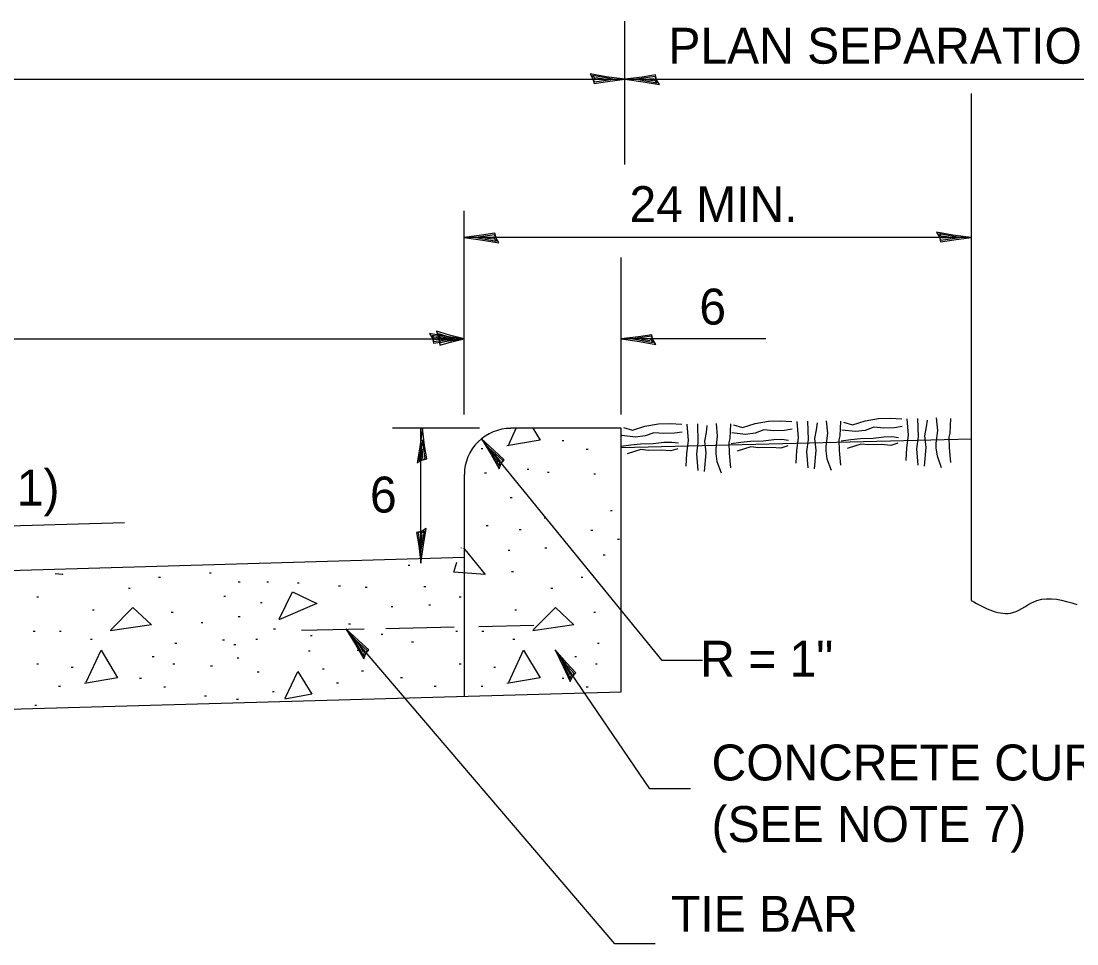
# Model space of a CAD drawing. Extents: x 0 to 2.83, y -0.07 to 1.83.
# Drawn here: x 2.125 to 2.4682, y 1.3156 to 1.6153 of the extents above; entities that cross this region are included whole.
import ezdxf

# ---------------------------------------------------------------- set-up
doc = ezdxf.new("R2010")
doc.units = 0
for name, color, linetype in [('Default', 7, 'Continuous'), ('RD_Pr_Roadway_Dimensions', 7, 'Continuous'), ('RD_Pr_Roadway_Notes', 7, 'Continuous'), ('SH_General_Details', 7, 'Continuous')]:
    doc.layers.add(name, color=color, linetype=linetype)

# ---------------------------------------------------------------- blocks, each defined once
blk = doc.blocks.new('C00145')
at = {"layer": 'Default'}
blk.add_lwpolyline([(-0.45909999999999995, 0.006699999999999999), (-0.4437, -0.061799999999999994), (-0.2496, -0.032299999999999995), (0, 0), (-0.26649999999999996, 0.036599999999999994), (-0.49999999999999994, 0.07759999999999999), (-0.45909999999999995, 0.006699999999999999), (-0.43859999999999993, -0.038599999999999995), (-0.1677, 0.00039999999999999996), (-0.46379999999999993, 0.052399999999999995), (-0.4201, -0.0059), (-0.29569999999999996, 0.002), (-0.41539999999999994, 0.0201)], dxfattribs=at)

msp = doc.modelspace()

# ---------------------------------------------------------------- linework, layer by layer
at = {"layer": 'RD_Pr_Roadway_Dimensions'}
for p, q in [((2.321214620298703, 1.568748590866725), (2.321214620298703, 1.6153302575352295)), ((1.73131962029766, 1.596450257539998), (2.321214620298703, 1.596450257539998)), ((2.321214620298703, 1.596450257539998), (2.560861286964823, 1.596450257539998)), ((2.2690529536468875, 1.4875702575447662), (2.2690529536468875, 1.553693590879689)), ((2.4338346203034713, 1.545018590867768), (2.2690529536468875, 1.545018590867768)), ((2.3200546203119647, 1.4875702575447662), (2.3200546203119647, 1.5385135908725365)), ((2.2690529536468875, 1.4875702575447662), (2.2690529536468875, 1.516576924205075)), ((1.6049879536299005, 1.5120769242050751), (2.2690529536468875, 1.5120769242050751)), ((2.3671262869698895, 1.5120769242050751), (2.3200546203119647, 1.5120769242050751)), ((2.273979620304514, 1.4830702575447663), (2.2457012869780852, 1.4830702575447663)), ((2.254964620298703, 1.4392269242006048), (2.254964620298703, 1.4830702575447663)), ((2.333399620301087, 1.4076385908725364), (2.2746646203068983, 1.4796835908691093)), ((2.158562953637351, 1.4523952575328454), (1.9961662869719758, 1.447701924205075)), ((2.346542953637053, 1.4076385908725364), (2.333399620301087, 1.4076385908725364))]:
    msp.add_line(p, q, dxfattribs=at)
for points in [[(2.310884620315392, 1.5966002575355276), (2.3112312869695915, 1.5950602575341863), (2.3155979536442053, 1.5957235908704503), (2.321214620298703, 1.596450257539998), (2.3152179536489736, 1.5972735908823712), (2.309964620298703, 1.5981969242098435), (2.310884620315392, 1.5966002575355276), (2.3113462869791284, 1.5955819242003066), (2.3174412869675054, 1.5964602575498326), (2.310779620296319, 1.5976302575471504), (2.3117612869804693, 1.5963169242146118), (2.314561286972274, 1.5964952575365705), (2.3118679536445037, 1.5969019242125255)], [(2.331542953637053, 1.596298590878646), (2.331197953647931, 1.5978402575450643), (2.326831286973317, 1.597175257543723), (2.321214620298703, 1.596450257539998), (2.327209620303471, 1.595626924216996), (2.332464620298703, 1.5947035908701523), (2.331542953637053, 1.596298590878646), (2.331082953638394, 1.597318590879689), (2.3249879536299005, 1.5964402575495347), (2.331649620301087, 1.5952702575328452), (2.330666286971976, 1.5965819242003068), (2.3278679536445037, 1.5964052575426801), (2.330561286972274, 1.5959969242016478)], [(2.2793812869651213, 1.5448669242064161), (2.279036286976744, 1.5464085908728344), (2.27466962030213, 1.5457435908714934), (2.2690529536468875, 1.545018590867768), (2.2750479536322845, 1.5441952575447662), (2.2803029536468875, 1.543271924217294), (2.2793812869651213, 1.5448669242064161), (2.2789212869672073, 1.5458869242074593), (2.272826286978085, 1.5450085908773048), (2.2794879536299004, 1.543838590879987), (2.278504620300044, 1.5451502575474485), (2.2757062869733167, 1.5449735908704503), (2.2783996203010872, 1.5445652575495346)], [(2.4235029536349666, 1.5451685908834143), (2.4238496203092827, 1.5436285908820733), (2.4282179536489736, 1.5442902575331434), (2.4338346203034713, 1.545018590867768), (2.4278362869685486, 1.5458419242101415), (2.4225846203034713, 1.5467635908725363), (2.4235029536349666, 1.5451685908834143), (2.42396628696378, 1.5441502575474484), (2.4300596203071967, 1.5450269242125256), (2.4233979536360097, 1.5461969242098434), (2.4243812869651213, 1.544885257542382), (2.427179620311965, 1.5450635908844574), (2.4244879536299004, 1.5454702575402959)], [(2.2587229536442055, 1.5122269242006048), (2.2590696202976597, 1.5106869241992635), (2.263436286972274, 1.5113485908704503), (2.2690529536468875, 1.5120769242050751), (2.2630562869770423, 1.5129002575474484), (2.2578029536468875, 1.5138235908749207), (2.2587229536442055, 1.5122269242006048), (2.2591846203071966, 1.5112085908847555), (2.265279620296319, 1.5120852575498327), (2.2586179536445035, 1.5132552575471505), (2.2595996203092827, 1.511943590879689), (2.262399620301087, 1.5121219242016477), (2.2597062869733167, 1.512528590877603)], [(2.3303829536301985, 1.5119252575437232), (2.330036286976744, 1.5134669242101415), (2.325671286967207, 1.5128035908738775), (2.3200546203119647, 1.5120769242050751), (2.3260496202973617, 1.5112535908820732), (2.3313046203119647, 1.5103302575352295), (2.3303829536301985, 1.5119252575437232), (2.3299229536322845, 1.5129452575447662), (2.3238262869780852, 1.512068590879689), (2.3304896203143493, 1.5108985908823713), (2.3295062869651213, 1.5122085908847553), (2.326706286973317, 1.5120319242077573), (2.3294012869661644, 1.511623590866725)], [(2.2553029536468876, 1.4727385908762618), (2.256844620314051, 1.4730852575498325), (2.256179620311965, 1.4774535908701523), (2.2554546203082397, 1.4830702575447663), (2.2546312869651213, 1.4770735908749206), (2.253707953638394, 1.4718202575447663), (2.2553029536468876, 1.4727385908762618), (2.256322953647931, 1.4732019242050751), (2.2554446202976597, 1.4792952575484914), (2.254274620301087, 1.4726335908773047), (2.2555862869685486, 1.473616924206416), (2.2554096203116667, 1.4764152575331433), (2.2550012869698897, 1.4737235908704502)], [(2.2810762869780854, 1.4715835908847554), (2.2820512869818104, 1.4728252575399978), (2.2787762869661643, 1.4757902575331434), (2.2746646203068983, 1.4796835908691093), (2.2778146203024283, 1.474516924202691), (2.2804196203021303, 1.4698602575461073), (2.2810762869780854, 1.4715835908847554), (2.281572953647931, 1.4725852575498326), (2.2770412869719756, 1.4767552575471503), (2.280344620314051, 1.4708502575355276), (2.2807396203143493, 1.4724419242146118), (2.278832953638394, 1.474498590866725), (2.280221286979128, 1.472153590877603)], [(2.2810762869780854, 1.4715835908847554), (2.2820512869818104, 1.4728252575399978), (2.2787762869661643, 1.4757902575331434), (2.2746646203068983, 1.4796835908691093), (2.2778146203024283, 1.474516924202691), (2.2804196203021303, 1.4698602575461073), (2.2810762869780854, 1.4715835908847554), (2.281572953647931, 1.4725852575498326), (2.2770412869719756, 1.4767552575471503), (2.280344620314051, 1.4708502575355276), (2.2807396203143493, 1.4724419242146118), (2.278832953638394, 1.474498590866725), (2.280221286979128, 1.472153590877603)], [(2.255114620314349, 1.4495552575389548), (2.253574620313008, 1.4492085908847554), (2.2542379536299, 1.4448419242101416), (2.254964620298703, 1.4392269242006048), (2.2557879536418213, 1.445221924205373), (2.2567112869685486, 1.4504769242006048), (2.255114620314349, 1.4495552575389548), (2.254096286979128, 1.4490952575402958), (2.254974620309283, 1.442998590866725), (2.2561446203058555, 1.449661924202989), (2.254831286973317, 1.4486785908738775), (2.255009620315392, 1.4458785908820733), (2.255416286971976, 1.4485735908749207)]]:
    msp.add_lwpolyline(points, dxfattribs=at)
at = {"layer": 'RD_Pr_Roadway_Notes'}
for p, q in [((2.3179729536442055, 1.3155652575495347), (2.2305529536468875, 1.417931924204032)), ((2.329399620301087, 1.3658919242026908), (2.2985479536322844, 1.4110702575447662)), ((2.342542953637053, 1.3658919242026908), (2.329399620301087, 1.3658919242026908)), ((2.331116286979426, 1.3155652575495347), (2.3179729536442055, 1.3155652575495347))]:
    msp.add_line(p, q, dxfattribs=at)
for points in [[(2.2370212869709327, 1.409876924216996), (2.2379879536299003, 1.411126924216996), (2.2346929536325826, 1.414068590879689), (2.2305529536468875, 1.417931924204032), (2.233739620314349, 1.412786924202989), (2.2363779536349666, 1.4081502575474485), (2.2370212869709327, 1.409876924216996), (2.2375129536455467, 1.4108819242122277), (2.232951286978085, 1.4150185908677682), (2.236296286967207, 1.4091385908725365), (2.236679620311965, 1.4107335908810301), (2.2347579536301985, 1.4127769242125257), (2.236161286976744, 1.410443590879689)], [(2.3042496203048124, 1.4024535908701523), (2.3053262869780853, 1.4036102575461074), (2.3023162869675056, 1.4068419242101415), (2.2985479536322844, 1.4110702575447662), (2.3012496203048123, 1.4056535908776029), (2.303449620313008, 1.4007952575484914), (2.3042496203048124, 1.4024535908701523), (2.3048296203082397, 1.4034085908728344), (2.300667953637053, 1.4079485908749207), (2.303457953638394, 1.401788590868066), (2.3039879536299, 1.4033385908799871), (2.302262953645547, 1.405550257543723), (2.3034446202976597, 1.403095257540296)]]:
    msp.add_lwpolyline(points, dxfattribs=at)
at = {"layer": 'SH_General_Details'}
for p, q in [((2.4338346203034713, 1.591806924204032), (2.4338346203034713, 1.4271185908714934)), ((2.3200546203119647, 1.4830702575447663), (2.2841929536325827, 1.4830702575447663)), ((2.3200546203119647, 1.3974452575447662), (2.3200546203119647, 1.4830702575447663)), ((2.3200546203119647, 1.4768119241992637), (2.4338346203034713, 1.4796069242159529)), ((2.2745179536407782, 1.4764952575365706), (2.2751179536445036, 1.4764952575365706)), ((2.3008312869733167, 1.479075257539998), (2.301431286977042, 1.479075257539998)), ((2.308699620313008, 1.4762369242111846), (2.3092996202973617, 1.4762369242111846)), ((2.2894812869695915, 1.4697869242029888), (2.290081286973317, 1.4697869242029888)), ((2.2690529536468875, 1.4680452575484915), (2.2690529536468875, 1.4396319242122275)), ((2.2756779536468876, 1.468626924216996), (2.2762779536312414, 1.468626924216996)), ((2.2960579536421193, 1.4687552575471503), (2.29665795364659, 1.4687552575471503)), ((2.3111479536360098, 1.4682385908762619), (2.311747953639735, 1.4682385908762619)), ((2.2840012869698896, 1.4605235908823713), (2.2846012869743597, 1.4605235908823713)), ((2.316566286967505, 1.456373590866725), (2.317166286971976, 1.456373590866725)), ((2.295026286966164, 1.4539235908786459), (2.2956262869698896, 1.4539235908786459)), ((2.2761946202976597, 1.451471924205373), (2.2767946203021303, 1.451471924205373)), ((2.2869012869661645, 1.450181924204032), (2.2875012869698894, 1.450181924204032)), ((2.310247953639735, 1.4499235908786459), (2.3108479536442057, 1.4499235908786459)), ((2.3188879536455467, 1.4470869242149098), (2.3194879536299005, 1.4470869242149098)), ((2.2832896203068986, 1.4434735908704504), (2.2838896203106236, 1.4434735908704504)), ((2.2952829536465895, 1.444248590866725), (2.2958829536301986, 1.444248590866725)), ((2.314246286974658, 1.4419269242088004), (2.314846286979128, 1.4419269242088004)), ((2.2690662869675053, 1.4410335908728344), (1.730957953638394, 1.425478590865682)), ((2.250784620311667, 1.438575257539998), (2.251384620315392, 1.438575257539998)), ((2.2690529536468875, 1.4396319242122275), (2.2690529536468875, 1.396193590879689)), ((2.169701286978085, 1.4347052575352295), (2.1703012869818106, 1.4347052575352295)), ((2.186209620303471, 1.436123590866725), (2.1868096203071965, 1.436123590866725)), ((2.284451286978085, 1.4365119242074593), (2.2850512869818105, 1.4365119242074593)), ((2.30702295363601, 1.4347052575352295), (2.307622953639735, 1.4347052575352295)), ((2.1598962869709326, 1.4310935908752187), (2.160496286974658, 1.4310935908752187)), ((2.195581286973317, 1.4331569242077573), (2.1961812869770423, 1.4331569242077573)), ((2.2048696203095806, 1.4331569242077573), (2.205469620314051, 1.4331569242077573)), ((2.2147996202973617, 1.4328985908823713), (2.215399620301087, 1.4328985908823713)), ((2.22821628696378, 1.4318669242064161), (2.2288162869675054, 1.4318669242064161)), ((2.2368562869695916, 1.4314802575508756), (2.237456286973317, 1.4314802575508756)), ((2.25594462029766, 1.43160859088103), (2.25654462030213, 1.43160859088103)), ((2.297217953648974, 1.4310935908752187), (2.2978179536325825, 1.4310935908752187)), ((2.130102953639437, 1.4282552575471503), (2.1307029536431625, 1.4282552575471503)), ((2.190852953639437, 1.4285135908725364), (2.1914529536431626, 1.4285135908725364)), ((2.2674262869818107, 1.4282552575471503), (2.2680262869661645, 1.4282552575471503)), ((2.202806286977042, 1.4264485908749207), (2.2034062869815125, 1.4264485908749207)), ((2.2452412869794265, 1.4251585908728346), (2.2458412869637803, 1.4251585908728346)), ((2.2574929536445034, 1.425675257543723), (2.258092953648974, 1.425675257543723)), ((2.148161286976744, 1.424126924216996), (2.1487612869804695, 1.424126924216996)), ((2.1738279536431624, 1.423353590865682), (2.174427953646888, 1.423353590865682)), ((2.195581286973317, 1.421933590869109), (2.1961812869770423, 1.421933590869109)), ((2.2854829536346686, 1.424126924216996), (2.286082953638394, 1.424126924216996)), ((2.3111512869661643, 1.423353590865682), (2.3117512869698897, 1.423353590865682)), ((2.1835012869698898, 1.419998590866725), (2.18410128697436, 1.419998590866725)), ((2.207062953637351, 1.4179385908844573), (2.2076629536418215, 1.4179385908844573)), ((2.2161579536465896, 1.4174835908810302), (2.236561286972274, 1.417913590868066)), ((2.231437953637351, 1.4194835908810302), (2.232037953641821, 1.4194835908810302)), ((2.243584620303471, 1.4180619241992636), (2.2657479536397354, 1.4185285908776029)), ((2.2737812869815124, 1.4186985908749206), (2.2916912869675055, 1.4190769242050751)), ((2.1289429536325826, 1.4171635908680662), (2.129542953637053, 1.4171635908680662)), ((2.1374529536431623, 1.4171635908680662), (2.1380529536468877, 1.4171635908680662)), ((2.147516286975701, 1.4145835908847555), (2.1481162869794264, 1.4145835908847555)), ((2.19046628696378, 1.414326924205075), (2.1910662869675055, 1.414326924205075)), ((2.2012579536301984, 1.4145835908847555), (2.201857953634669, 1.4145835908847555)), ((2.2190562869770423, 1.4157452575365705), (2.2196562869815124, 1.4157452575365705)), ((2.242016286975701, 1.4161319242122277), (2.2426162869794264, 1.4161319242122277)), ((2.266264620310624, 1.4171635908680662), (2.266864620314349, 1.4171635908680662)), ((2.2747762869661643, 1.4171635908680662), (2.2753762869698897, 1.4171635908680662)), ((2.284837953633626, 1.4145835908847555), (2.285437953637351, 1.4145835908847555)), ((2.1749896203143493, 1.4132935908834143), (2.175589620298703, 1.4132935908834143)), ((2.1941629536418215, 1.412778590877603), (2.1947629536455464, 1.412778590877603)), ((2.2184112869767443, 1.4107585908773048), (2.2190112869804692, 1.4107585908773048)), ((2.234276286966164, 1.410971924205373), (2.2348762869698895, 1.410971924205373)), ((2.251946286962737, 1.413681924204032), (2.2525462869672075, 1.413681924204032)), ((2.3123112869722737, 1.4132935908834143), (2.3129112869767443, 1.4132935908834143)), ((2.1676362869804695, 1.4089535908701523), (2.1682362869648233, 1.4089535908701523)), ((2.1951946202976598, 1.4084369241992636), (2.1957946203021304, 1.4084369241992636)), ((2.304957953638394, 1.4089535908701523), (2.3055579536421194, 1.4089535908701523)), ((2.13010128697436, 1.406501924216996), (2.130701286978085, 1.406501924216996)), ((2.141322953647931, 1.405470257540296), (2.141922953632285, 1.405470257540296)), ((2.1743446203140513, 1.406501924216996), (2.17494462029766, 1.406501924216996)), ((2.1865962869791282, 1.4058569242159529), (2.187196286962737, 1.4058569242159529)), ((2.2017729536360098, 1.4039219242135688), (2.202372953639735, 1.4039219242135688)), ((2.2229262869818105, 1.4049535908701523), (2.2235262869661643, 1.4049535908701523)), ((2.23569462029766, 1.4043085908691093), (2.23629462030213, 1.4043085908691093)), ((2.2674229536322845, 1.406501924216996), (2.26802295363601, 1.406501924216996)), ((2.2786462869709325, 1.405470257540296), (2.279246286974658, 1.405470257540296)), ((2.3116662869719757, 1.406501924216996), (2.312266286975701, 1.406501924216996)), ((2.1635079536301984, 1.4018619242111845), (2.1641079536346686, 1.4018619242111845)), ((2.227571286962737, 1.4003135908844575), (2.2281712869672075, 1.4003135908844575)), ((2.2483362869685486, 1.4021185908714935), (2.2489362869722735, 1.4021185908714935)), ((2.3008312869733167, 1.4018619242111845), (2.301431286977042, 1.4018619242111845)), ((1.7298779536349669, 1.3806119242111845), (2.3200546203119647, 1.3974452575447662)), ((2.137196286962737, 1.3992819242077572), (2.1377962869672076, 1.3992819242077572)), ((2.1713779536349667, 1.3990235908823712), (2.1719779536394372, 1.3990235908823712)), ((2.2066729536322844, 1.3976035908656819), (2.20727295363601, 1.3976035908656819)), ((2.2592979536322844, 1.3992819242077572), (2.2598979536360098, 1.3992819242077572)), ((2.2745179536407782, 1.3992819242077572), (2.2751179536445036, 1.3992819242077572)), ((2.308699620313008, 1.3990235908823712), (2.3092996202973617, 1.3990235908823712)), ((2.1846612869767443, 1.3961852575341864), (2.1852612869804693, 1.3961852575341864)), ((2.1950662869675055, 1.3950235908823712), (2.1956662869719756, 1.3950235908823712)), ((2.129457953638394, 1.393088590879987), (2.1300579536421194, 1.393088590879987))]:
    msp.add_line(p, q, dxfattribs=at)
for points in [[(2.3923679536445035, 1.485038590868066), (2.3952412869794264, 1.4841602575379116), (2.399321286962737, 1.4855269242125257), (2.4037379536299004, 1.4862685908677682), (2.407534620311667, 1.4863619242111845), (2.41134128696378, 1.4861385908725364)], [(2.4129229536322847, 1.4861785908738776), (2.413371286974658, 1.4808052575389548), (2.412839620298703, 1.4766769242088003), (2.4126246203048125, 1.4725535908738776)], [(2.4164046202963188, 1.4862635908725366), (2.4165512869818104, 1.4802502575519187), (2.4160112869804693, 1.4764385908844573), (2.4164596203034714, 1.4710652575495347)], [(2.4224162869719756, 1.4864102575379117), (2.422834620303471, 1.4823035908738775), (2.4223012869818104, 1.4781752575437233), (2.42234128696378, 1.4765935908752186), (2.422721286979128, 1.4740685908796891), (2.4240779536431623, 1.4703019242088005)], [(2.4272062869733166, 1.4719619242149098), (2.426771286970933, 1.476701924205075), (2.4266862869722736, 1.480181924204032), (2.4269712869791285, 1.4814552575352296), (2.4271729536322844, 1.4862102575498326)], [(2.2913662869794265, 1.4830702575447663), (2.293706286973317, 1.4791719242135688), (2.282891286975701, 1.4773685908714933)], [(2.2834929536445037, 1.4778219242098434), (2.2859262869818107, 1.4830702575447663)], [(2.320844620314051, 1.4832835908728346), (2.323717953648974, 1.4824035908776028), (2.3278012869818103, 1.4837702575328453), (2.332214620298703, 1.4845135908725364), (2.3360129536455467, 1.4846052575508757), (2.3398179536325827, 1.4843819242122276)], [(2.3414012869661645, 1.4844219242135688), (2.341849620309283, 1.479048590878646), (2.3413162869675053, 1.4749202575484914), (2.341102953639437, 1.4707969242135688)], [(2.344881286965121, 1.4845069242122275), (2.3450279536312415, 1.4784935908714933), (2.344489620314349, 1.4746819242040319), (2.344937953637351, 1.4693085908691093)], [(2.3471629536418215, 1.4690469242135686), (2.3476462869709325, 1.475075257539998), (2.3472379536299, 1.4788635908762617), (2.3477996202973617, 1.4817269242006048), (2.348062953637351, 1.4839519242050752)], [(2.3508946203058554, 1.4846535908776028), (2.351311286972274, 1.4805469242135687), (2.3507812869815123, 1.4764185908834142), (2.35081962029766, 1.4748369242149098), (2.351197953647931, 1.4723119241992637), (2.352556286977042, 1.4685452575484914)], [(2.3556829536421193, 1.4702052575352296), (2.3552512869698896, 1.4749452575447661), (2.3551646203068985, 1.4784252575437231), (2.355449620313008, 1.4796985908749207), (2.355649620301087, 1.4844535908701522)], [(2.375641286975701, 1.482728590865682), (2.3731162869794264, 1.4823502575355274), (2.3696362869804695, 1.4822635908725366), (2.3664646202987027, 1.4825035908820732), (2.3636379536455467, 1.4814835908810302), (2.3604829536346688, 1.4810902575450642), (2.356036286976744, 1.4816135908762618)], [(2.3566062869695914, 1.4841619242029889), (2.3594796203045143, 1.4832835908728346), (2.3635612869722737, 1.4846485908823712), (2.36797628697436, 1.4853902575376137), (2.3717729536360097, 1.4854835908810302), (2.3755796203082395, 1.4852619242074592)], [(2.3771629536418213, 1.485298590878646), (2.3776112869648234, 1.4799269242088005), (2.3770779536431625, 1.475798590878646), (2.3768629536299004, 1.471675257543723)], [(2.3806429536407783, 1.4853835908773048), (2.3807896203068983, 1.4793719242016479), (2.3802512869698895, 1.4755585908691091), (2.380699620313008, 1.4701869241992636)], [(2.3829229536322845, 1.4699252575437232), (2.3834079536465897, 1.4759535908701522), (2.3829996203048123, 1.4797435908714933), (2.3835612869722738, 1.482606924215953), (2.383824620313008, 1.4848285908701522)], [(2.3866562869815127, 1.4855335908728344), (2.3870729536479307, 1.4814252575437232), (2.3865412869719758, 1.4772969242135687), (2.3865796203082397, 1.4757152575450643), (2.3869596203034713, 1.4731885908844573), (2.3883179536325825, 1.469423590878646)], [(2.39144462029766, 1.4710835908847555), (2.3910112869804694, 1.4758235908749207), (2.390924620297362, 1.4793052575389547), (2.3912112869685487, 1.4805785908701523), (2.391411286976744, 1.4853335908847554)], [(2.4114029536312414, 1.4836069242159529), (2.408877953634967, 1.4832269242006046), (2.40539795363601, 1.4831419242026909), (2.40222628697436, 1.4833802575471504), (2.399399620301087, 1.4823619242111845), (2.396244620309581, 1.4819669242101414), (2.391796286967207, 1.482490257541339)], [(2.4186846203071966, 1.4708035908738775), (2.4191696203021302, 1.4768319242003067), (2.418759620315392, 1.4806202575365706), (2.4193229536479306, 1.4834835908810302), (2.419584620303471, 1.4857085908847554)], [(2.339881286965121, 1.4818502575355275), (2.3373562869695914, 1.4814702575402958), (2.3338762869698897, 1.481385257542382), (2.3307029536431623, 1.481623590866725), (2.3278762869698895, 1.4806052575508757), (2.3247212869791283, 1.4802102575498326), (2.320274620301087, 1.4807335908810302)], [(2.355806286977042, 1.478123590866725), (2.358962953633626, 1.478518590867768), (2.362119620309581, 1.4789135908680662), (2.3662329536346687, 1.4790135908725364), (2.369706286973317, 1.4794152575331434), (2.3722379536299005, 1.479478590865682), (2.3744629536336257, 1.4792169242101414)], [(2.3915662869675054, 1.4790035908820731), (2.3947246203092827, 1.4793985908823712), (2.3978812869651214, 1.479791924218337), (2.4019946203095808, 1.4798935908677682), (2.405467953648974, 1.4802952575484916), (2.407999620304812, 1.4803569242159529), (2.4102229536442055, 1.480095257540296)], [(2.3200446203021303, 1.4772469242016477), (2.3232012869780854, 1.4776419242026908), (2.326357953634669, 1.4780335908728346), (2.330471286979128, 1.4781369242074593), (2.333946286962737, 1.4785385908680662), (2.33647628697436, 1.4786002575355275), (2.338701286978085, 1.478338590879987)], [(2.338431286977042, 1.476431924204032), (2.3362312869695914, 1.4757452575365706), (2.333057953642119, 1.4759835908810301), (2.3289429536325827, 1.4758819242122276), (2.326404620296319, 1.4761369242074593), (2.322004620300044, 1.4747635908725365)], [(2.3741929536325825, 1.4773102575341863), (2.3719912869794264, 1.476623590866725), (2.3688196202976597, 1.4768619242111845), (2.3647046203082396, 1.476760257542382), (2.3621662869719757, 1.4770135908725364), (2.3577662869757012, 1.4756402575376137)], [(2.40995462030824, 1.4781885908844574), (2.4077512869698894, 1.477501924216996), (2.404581286973317, 1.477740257541339), (2.40046628696378, 1.4776385908725365), (2.3979262869818103, 1.4778935908677682), (2.3935279536312413, 1.476518590867768)], [(2.2687696203058554, 1.4441702575484916), (2.275831286973317, 1.43560859088103), (2.2656162869794265, 1.4363619242111845), (2.2666446203058555, 1.4395635908844573)], [(2.2680979536442054, 1.4440969242053732), (2.26816962030213, 1.4443235908749206)], [(2.138306286977042, 1.435853590865682), (2.1385096203153924, 1.43560859088103), (2.1360529536468875, 1.4357902575331434)], [(2.2088362869685483, 1.421036924202989), (2.2131912869675054, 1.4299019242125257), (2.2211529536312415, 1.426146924217294), (2.2087396203143492, 1.4208535908656819)], [(2.154131286965121, 1.4175835908847554), (2.161342953648974, 1.4247935908834144), (2.16735128697436, 1.4192369242111846), (2.1540012869698897, 1.4172819242077572)], [(2.2914529536431623, 1.4175835908847554), (2.2986646203068983, 1.4247935908834144), (2.3046729536322847, 1.4192369242111846), (2.291322953647931, 1.4172819242077572)], [(2.146171286967207, 1.400606924215953), (2.1509779536394373, 1.410971924205373), (2.1563829536301986, 1.4019569242003067), (2.1455679536325825, 1.4001535908776028)], [(2.2834929536445037, 1.400606924215953), (2.288299620297362, 1.410971924205373), (2.293706286973317, 1.4019569242003067), (2.282891286975701, 1.4001535908776028)], [(2.2107879536418213, 1.3953485908704504), (2.214994620309581, 1.4040602575341865), (2.21950128696989, 1.396701924205075), (2.2107112869685484, 1.395038590868066)]]:
    msp.add_lwpolyline(points, dxfattribs=at)
msp.add_arc((2.284085767613162, 1.4680118900539978), 0.015, 89.58616944444445, 179.86963055555557, dxfattribs=at)
msp.add_spline([(2.4338346203034713, 1.4271185908714934), (2.447421286967207, 1.4232169242101416), (2.4552196203140513, 1.4271185908714934), (2.4682162869637803, 1.425818590879689)], degree=3, dxfattribs=at)

# ---------------------------------------------------------------- block references
at = {"layer": 'RD_Pr_Roadway_Dimensions', "xscale": 0.018000000000000002, "yscale": 0.032281205164992825}
msp.add_blockref('C00145', (2.269057953642119, 1.5120785908701522), dxfattribs=at)

# ---------------------------------------------------------------- texts
at = {"layer": 'RD_Pr_Roadway_Dimensions'}
for s, p in [('PLAN SEPARATION WIDTH', (2.3354152593895665, 1.6015052575471505)), ('24 MIN.', (2.32275850790088, 1.5500419242183372)), ('6', (2.3454741000810633, 1.5167519275496406)), ('(SEE NOTE 1)', (2.0351942055981342, 1.4579552575352295)), ('6', (2.2384146828046094, 1.4556852575341863)), (' R = 1"', (2.3414046202963186, 1.4023785908820732))]:
    msp.add_text(s, height=0.011666669999999999, dxfattribs=at).set_placement(p)
at = {"layer": 'RD_Pr_Roadway_Notes'}
for s, p in [('CONCRETE CURB, TYPE B', (2.3494396203024284, 1.3686585908728346)), ('(SEE NOTE 7)', (2.3494396203024284, 1.3486585908728346)), ('TIE BAR', (2.3362812869815124, 1.3194969242016479))]:
    msp.add_text(s, height=0.011666669999999999, dxfattribs=at).set_placement(p)

doc.saveas('drawing.dxf')
